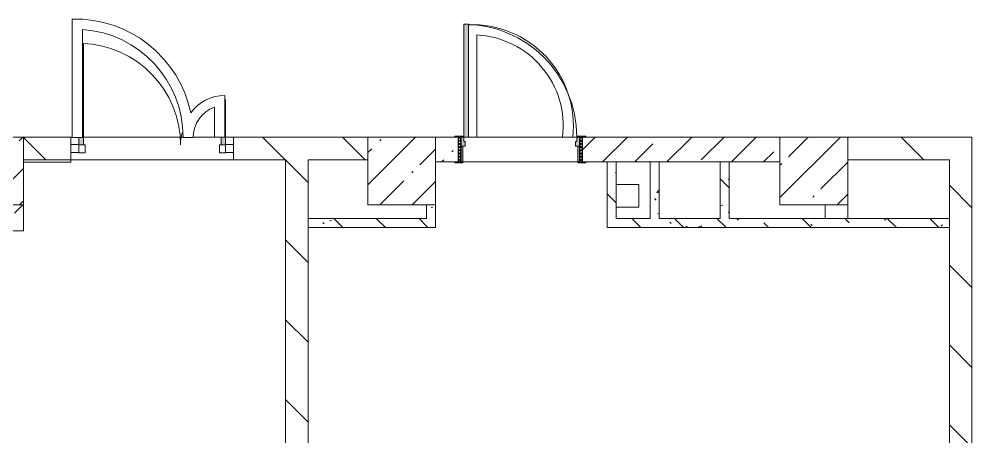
# Model space of a CAD drawing. Header units: millimetres. Extents: x 39815 to 261742, y -8553 to 29000.
# Drawn here: x 157202 to 165642, y 5245 to 8945 of the extents above; entities that cross this region are included whole.
import ezdxf

# ---------------------------------------------------------------- set-up
doc = ezdxf.new("R2010")
doc.units = ezdxf.units.MM
for name, color, linetype, lineweight, true_color in [('A-DETL-GENF-4', 7, 'Continuous', 5, 0xaaaaaa), ('A-DOOR-2', 7, 'Continuous', 5, 0xaaaaaa), ('A-DOOR-3', 7, 'Continuous', 5, 0xe2e2e2), ('A-DOOR-FRAM-2', 7, 'Continuous', 5, 0xe2e2e2), ('A-DOOR-FRAM-3', 7, 'Continuous', 5, 0xaaaaaa), ('A-FLOR-1', 7, 'Continuous', 5, 0xaaaaaa), ('I-WALL-5', 7, 'Continuous', 5, 0x787878)]:
    doc.layers.add(name, color=color, linetype=linetype, lineweight=lineweight, true_color=true_color)
for name, color, linetype, lineweight in [('A-GLAZ-CWMG-2', 7, 'Continuous', 5), ('A-WALL-2', 7, 'Continuous', 9), ('I-WALL-3', 7, 'Continuous', 5), ('S-COLS', 7, 'Continuous', 5)]:
    doc.layers.add(name, color=color, linetype=linetype, lineweight=lineweight)
pattern_1 = [(135, (134731.94, 0), (-353.553, -353.553), [])]
pattern_2 = [(135, (134731.94, 0), (-377.171, -377.171), [533.4, -88.9, 17.78, -88.9]), (135, (134731.94, 376.94), (-377.171, -377.171), []), (50, (134731.94, 0), (637.6445, -55.787), [66.675, -733.425]), (355, (134731.94, 0), (-123.35, 668.699), [53.34, -586.74]), (100.451, (134785.1, -4.65), (514.299, 612.908), [56.665, -623.315]), (46.184, (134731.94, 177.8), (948.776, -147.15), [100.012, -1100.137]), (96.636, (134811, 165.5), (830.91, 865.997), [84.998, -934.973]), (351.184, (134731.9, 177.8), (830.918, 865.988), [80.01, -880.11]), (21, (134820.84, 133.35), (530.651, -357.928), [66.675, -733.425]), (326, (134820.84, 133.35), (216.308, 644.658), [53.34, -586.74]), (71.451, (134865.06, 103.5), (746.96, 286.724), [56.665, -623.315]), (37.5, (134731.94, 0), (10.8105, 295.9426), [16.764, -562.864, 16.764, -578.866, -588.962]), (37.5, (134731.94, 0), (10.8105, 295.9426), [-1175.258, 16.764, -572.198]), (7.5, (134731.94, 0), (233.869, 350.6318), [16.764, -322.834, 16.764, -549.529, -224.472]), (7.5, (134731.94, 0), (233.869, 350.6318), [-905.891, 16.764, -207.708]), (327.5, (134533.7, 0), (474.5678, -20.0513), [16.764, -205.486, 16.764, -676.656, -920.115]), (327.5, (134533.7, 0), (474.5678, -20.0513), [-915.67, 16.764, -903.351]), (317.5, (134444.8, 0), (518.452, 88.9934), [16.764, -272.161, 16.764, -443.738, -653.415]), (317.5, (134444.8, 0), (518.452, 88.9934), [-749.427, 16.764, -636.651])]

# ---------------------------------------------------------------- blocks, each defined once
blk = doc.blocks.new('BSC_Колонна _Прямоугольная - 600х600-23286269-Общий план 2 этажа с размещением фрагментов 2_8-2_11')
at = {"layer": 'S-COLS'}
h = blk.add_hatch(dxfattribs=at)
h.set_pattern_fill('FP_42', color=256, style=0, pattern_type=2)
h.set_pattern_definition([(45, (-29509.74, -7600), (-285.123, 285.123), []), (45, (-29224.6, -7600), (-285.123, 285.123), [504.031, -100.806, 16.764, -84.042])])
h.paths.add_polyline_path([(-300, -300), (300, -300), (300, 300), (-300, 300)])
for p, q in [((300, 300), (-300, 300)), ((-300, 300), (-300, -300)), ((300, -300), (300, 300)), ((-300, -300), (300, -300))]:
    blk.add_line(p, q, dxfattribs=at)
blk = doc.blocks.new('BSC_Колонна _Прямоугольная - 600х600-V113-Общий план 2 этажа с размещением фрагментов 2_8-2_11')
at = {"layer": 'S-COLS'}
h = blk.add_hatch(dxfattribs=at)
h.set_pattern_fill('FP_65', color=256, style=0, pattern_type=2)
h.set_pattern_definition([(45, (-25860, -7600), (-285.123, 285.123), []), (45, (-25574.88, -7600), (-285.123, 285.123), [504.031, -100.806, 16.764, -84.042])])
h.paths.add_polyline_path([(-300, -300), (300, -300), (300, 300), (-300, 300)])
for p, q in [((300, 300), (-300, 300)), ((-300, 300), (-300, -300)), ((300, -300), (300, 300)), ((-300, -300), (300, -300))]:
    blk.add_line(p, q, dxfattribs=at)
blk = doc.blocks.new('110_Дверь_СКБ_1Ст_Внутренняя1 - Д-4к_п__1100x2100h_Артистические EI30-V187-Общий план 2 этажа с размещением фрагментов 2_8-2_11')
at = {"layer": 'A-DOOR-2'}
h = blk.add_hatch(dxfattribs=at)
h.set_pattern_fill('FP_95', color=256, style=0, pattern_type=2)
h.set_pattern_definition([(135, (1751.41, 174.685), (-14.14214, -14.14214), []), (225, (1751.41, 174.685), (14.14214, -14.14214), [])])
h.paths.add_polyline_path([(562.5, -110), (562.5, 110), (537.5, 110), (537.5, -110)])
at = {"layer": 'A-DOOR-3'}
h = blk.add_hatch(color=256, dxfattribs=at)
h.paths.add_polyline_path([(537.5, 30), (537.5, 110), (512.5, 110), (512.5, 70), (502.5, 70), (502.5, 30)])
h.paths.add_polyline_path([(-477.5, 30), (-477.5, 70), (-487.5, 70), (-487.5, 110), (-512.5, 110), (-512.5, 30)])
at = {"layer": 'A-DOOR-FRAM-2'}
for points in [[(-447.5, 110), (-447.5, 1110), (-487.5, 1110), (-487.5, 110)], [(-497.5, 110), (-497.5, 118), (-567.5, 118), (-567.5, 110)], [(592.5, 110), (592.5, 118), (522.5, 118), (522.5, 110)], [(-497.5, -110), (-497.5, 30), (-512.5, 30), (-512.5, -110)], [(537.5, -110), (537.5, 30), (522.5, 30), (522.5, -110)], [(-497.5, -118), (-497.5, -110), (-567.5, -110), (-567.5, -118)], [(592.5, -118), (592.5, -110), (522.5, -110), (522.5, -118)]]:
    blk.add_hatch(color=256, dxfattribs=at).paths.add_polyline_path(points)
at = {"layer": 'A-DOOR-FRAM-3'}
h = blk.add_hatch(dxfattribs=at)
h.set_pattern_fill('FP_96', color=256, style=0, pattern_type=2)
h.set_pattern_definition([(45, (-371.384, 174.685), (-14.1421, 14.1421), []), (135, (-371.384, 174.685), (-14.1421, -14.1421), [])])
h.paths.add_polyline_path([(-512.5, -110), (-512.5, 110), (-537.5, 110), (-537.5, -110)])
at = {"layer": 'A-DOOR-2'}
for p, q in [((-487.5, 1110), (-487.5, 110)), ((-447.5, 1110), (-487.5, 1110)), ((-447.5, 110), (-447.5, 1110)), ((-487.5, 110), (-447.5, 110))]:
    blk.add_line(p, q, dxfattribs=at)
blk.add_arc((-487.5, 110), 1000, 360, 90, dxfattribs=at)
at = {"layer": 'A-DOOR-FRAM-3'}
for p, q in [((-497.5, 118), (-567.5, 118)), ((-567.5, 118), (-567.5, 110)), ((-567.5, 110), (-497.5, 110)), ((-512.5, 110), (-537.5, 110)), ((-537.5, 110), (-537.5, -110)), ((-487.5, 110), (-512.5, 110)), ((-512.5, 110), (-512.5, 30)), ((-512.5, -110), (-512.5, 110)), ((-497.5, 110), (-512.5, 110)), ((-512.5, 110), (-512.5, 109)), ((-512.5, 109), (-497.5, 109)), ((-497.5, 110), (-497.5, 118)), ((-497.5, 109), (-497.5, 110)), ((-487.5, 70), (-487.5, 110)), ((512.5, 110), (512.5, 70)), ((537.5, 110), (512.5, 110)), ((592.5, 118), (522.5, 118)), ((522.5, 118), (522.5, 110)), ((537.5, 110), (522.5, 110)), ((522.5, 110), (522.5, 109)), ((522.5, 110), (592.5, 110)), ((522.5, 109), (537.5, 109)), ((537.5, 30), (537.5, 110)), ((562.5, 110), (537.5, 110)), ((537.5, 110), (537.5, -110)), ((537.5, 109), (537.5, 110)), ((562.5, -110), (562.5, 110)), ((592.5, 110), (592.5, 118)), ((-512.5, 30), (-477.5, 30)), ((-497.5, 30), (-512.5, 30)), ((-512.5, 30), (-512.5, -110)), ((-497.5, -110), (-497.5, 30)), ((-477.5, 70), (-487.5, 70)), ((-477.5, 30), (-477.5, 70)), ((512.5, 70), (502.5, 70)), ((502.5, 70), (502.5, 30)), ((502.5, 30), (537.5, 30)), ((537.5, 30), (522.5, 30)), ((522.5, 30), (522.5, -110)), ((537.5, -110), (537.5, 30)), ((-497.5, -110), (-567.5, -110)), ((-567.5, -110), (-567.5, -118)), ((-567.5, -118), (-497.5, -118)), ((-537.5, -110), (-512.5, -110)), ((-512.5, -110), (-497.5, -110)), ((-497.5, -118), (-497.5, -110)), ((522.5, -110), (537.5, -110)), ((592.5, -110), (522.5, -110)), ((522.5, -110), (522.5, -118)), ((522.5, -118), (592.5, -118)), ((537.5, -110), (562.5, -110)), ((592.5, -118), (592.5, -110))]:
    blk.add_line(p, q, dxfattribs=at)
blk = doc.blocks.new('BSC_Колонна _Прямоугольная - 600х600-V217-Общий план 2 этажа с размещением фрагментов 2_8-2_11')
at = {"layer": 'S-COLS'}
h = blk.add_hatch(dxfattribs=at)
h.set_pattern_fill('FP_156', color=256, style=0, pattern_type=2)
h.set_pattern_definition([(45, (-22210, -7600), (-285.123, 285.123), []), (45, (-21924.88, -7600), (-285.123, 285.123), [504.031, -100.806, 16.764, -84.042])])
h.paths.add_polyline_path([(-300, -300), (300, -300), (300, 300), (-300, 300)])
for p, q in [((300, 300), (-300, 300)), ((-300, 300), (-300, -300)), ((300, -300), (300, 300)), ((-300, -300), (300, -300))]:
    blk.add_line(p, q, dxfattribs=at)
blk = doc.blocks.new('Прямоугольный импост - 50 x 70 мм-31927764-Общий план 2 этажа с размещением фрагментов 2_8-2_11')
at = {"layer": 'A-GLAZ-CWMG-2'}
for p, q in [((-70, 35), (0, 35)), ((-70, -35), (-70, 35)), ((0, 35), (0, -35)), ((0, -35), (-70, -35))]:
    blk.add_line(p, q, dxfattribs=at)
blk = doc.blocks.new('Дверь_Витражная_остекление_ - ДВН_ДАО_Главный вход_1200 в свету Д-22 _п_-V341-Общий план 2 этажа с размещением фрагментов 2_8-2_11')
at = {"layer": 'A-DOOR-3'}
for points in [[(-619.1, 30), (-610, 30), (-610, 930), (-619.1, 930), (-619.1, 97), (-650, 97), (-650, 30)], [(642, 30), (650, 35), (650, 430), (642, 430), (642, 100), (610, 100), (610, 30)]]:
    blk.add_hatch(color=256, dxfattribs=at).paths.add_polyline_path(points)
at = {"layer": 'A-DETL-GENF-4'}
for p, q in [((-610, 930), (-619.1, 930)), ((-610, 30), (-610, 930)), ((650, 430), (642, 430)), ((650, 35), (650, 430)), ((-650, 97), (-650, 35)), ((610, 100), (610, 30)), ((-650, 30), (-610, 30)), ((-595, 30), (-650, 30)), ((-595, -40), (-595, 30)), ((595, -40), (595, 30)), ((595, 30), (650, 30)), ((610, 30), (650, 30)), ((-650, -40), (-595, -40)), ((650, -40), (595, -40))]:
    blk.add_line(p, q, dxfattribs=at)
at = {"layer": 'A-DOOR-2'}
for p, q in [((650, 430), (650, 35)), ((-650, 97), (-650, 35))]:
    blk.add_line(p, q, dxfattribs=at)
for centre, radius, start, end in [((-650, 30), 900, 360, 87.99852), ((650, 30), 400, 90, 91.17591), ((650, 30), 400, 164.45988, 180)]:
    blk.add_arc(centre, radius, start, end, dxfattribs=at)
blk = doc.blocks.new('Прямоугольный импост - 50 x 70 мм-31701779-Общий план 2 этажа с размещением фрагментов 2_8-2_11')
at = {"layer": 'A-GLAZ-CWMG-2'}
for p, q in [((0, 35), (-70, 35)), ((-70, 35), (-70, -35)), ((0, -35), (0, 35)), ((-70, -35), (0, -35))]:
    blk.add_line(p, q, dxfattribs=at)

msp = doc.modelspace()

# ---------------------------------------------------------------- hatches: boundary and pattern name
at = {"layer": 'I-WALL-3'}
h = msp.add_hatch(dxfattribs=at)
h.set_pattern_fill('FP_72', color=256, style=0, pattern_type=2)
h.set_pattern_definition(pattern_1)
h.paths.add_polyline_path([(159101.9, 7700), (160291.9, 7700), (160291.9, 7900), (159101.9, 7900)])
h.paths.add_polyline_path([(157661.9, 7700), (157661.9, 7900), (157241.9, 7900), (157241.9, 7700), (157551.6, 7700)])
h = msp.add_hatch(dxfattribs=at)
h.set_pattern_fill('FP_69', color=256, style=0, pattern_type=2)
h.set_pattern_definition([(45, (134731.94, 0), (-285.123, 285.123), []), (45, (135017.06, 0), (-285.123, 285.123), [504.031, -100.806, 16.764, -84.042])])
h.paths.add_polyline_path([(161061.9, 7680), (161091.9, 7680), (161091.9, 7900), (160891.9, 7900), (160891.9, 7680)])
h.paths.add_polyline_path([(163941.7, 7680), (163941.7, 7900), (162191.9, 7900), (162191.9, 7680), (163093.7, 7680)])
h = msp.add_hatch(dxfattribs=at)
h.set_pattern_fill('FP_72', color=256, style=0, pattern_type=2)
h.set_pattern_definition(pattern_1)
h.paths.add_polyline_path([(165441.9, 7700), (165641.9, 7700), (165641.9, 7900), (164541.7, 7900), (164541.7, 7700)])
h = msp.add_hatch(dxfattribs=at)
h.set_pattern_fill('FP_72', color=256, style=0, pattern_type=2)
h.set_pattern_definition(pattern_1)
h.paths.add_polyline_path([(159761.9, 100), (159761.9, 7700), (159561.9, 7700), (159561.9, 100)])
h = msp.add_hatch(dxfattribs=at)
h.set_pattern_fill('FP_72', color=256, style=0, pattern_type=2)
h.set_pattern_definition(pattern_1)
h.paths.add_polyline_path([(165441.9, 100), (165641.9, 100), (165641.9, 7700), (165441.9, 7700), (165441.9, 155.9)])
h = msp.add_hatch(dxfattribs=at)
h.set_pattern_fill('FP_73', color=256, style=0, pattern_type=2)
h.set_pattern_definition([(45, (134731.94, 0), (-176.7767, 176.7767), [])])
h.paths.add_polyline_path([(157241.9, 7070), (157241.9, 7300), (157161.9, 7300), (157161.9, 7070)])
at = {"layer": 'I-WALL-5'}
h = msp.add_hatch(dxfattribs=at)
h.set_pattern_fill('FP_78', color=256, style=0, pattern_type=2)
h.set_pattern_definition(pattern_2)
h.paths.add_polyline_path([(162491.9, 7100), (162491.9, 7680), (162411.9, 7680), (162411.9, 7100)])
h = msp.add_hatch(dxfattribs=at)
h.set_pattern_fill('FP_78', color=256, style=0, pattern_type=2)
h.set_pattern_definition(pattern_2)
h.paths.add_polyline_path([(162871.9, 7180), (162871.9, 7680), (162791.9, 7680), (162791.9, 7180)])
h = msp.add_hatch(dxfattribs=at)
h.set_pattern_fill('FP_78', color=256, style=0, pattern_type=2)
h.set_pattern_definition(pattern_2)
h.paths.add_polyline_path([(163491.7, 7180), (163491.7, 7680), (163411.7, 7680), (163411.7, 7180)])
h = msp.add_hatch(dxfattribs=at)
h.set_pattern_fill('FP_78', color=256, style=0, pattern_type=2)
h.set_pattern_definition(pattern_2)
h.paths.add_polyline_path([(160891.9, 7100), (160891.9, 7300), (160811.9, 7300), (160811.9, 7100)])
h = msp.add_hatch(dxfattribs=at)
h.set_pattern_fill('FP_78', color=256, style=0, pattern_type=2)
h.set_pattern_definition(pattern_2)
h.paths.add_polyline_path([(160811.9, 7100), (160811.9, 7180), (159761.9, 7180), (159761.9, 7100), (159768.4, 7100)])
h = msp.add_hatch(dxfattribs=at)
h.set_pattern_fill('FP_78', color=256, style=0, pattern_type=2)
h.set_pattern_definition(pattern_2)
h.paths.add_polyline_path([(164202.1, 7100), (165441.9, 7100), (165441.9, 7180), (162491.9, 7180), (162491.9, 7100)])

# ---------------------------------------------------------------- linework, layer by layer
at = {"layer": 'A-FLOR-1'}
for p, q in [((157672.9, 8944.6), (157672.9, 7897)), ((157762.9, 7897), (157762.9, 8852.9)), ((161256.9, 7900), (161256.9, 8804)), ((159023.9, 7900), (159023.9, 8269)), ((158933.9, 8164.1), (158933.9, 7900)), ((157673.1, 7900), (157661.9, 7900)), ((157672.9, 7897), (157762.9, 7897)), ((158654.9, 7897), (158745, 7897)), ((158745.2, 7900), (159101.9, 7900)), ((162141.9, 7900), (161181.9, 7900)), ((157661.9, 7700), (157661.9, 7679)), ((157661.9, 7679), (157241.9, 7679)), ((162491.9, 7480), (162691.7, 7480)), ((162691.7, 7480), (162691.7, 7280)), ((162691.7, 7280), (162491.9, 7280))]:
    msp.add_line(p, q, dxfattribs=at)
for centre, radius, start, end in [((157699.9, 7900), 1045, 11.78406, 91.48467), ((161216.9, 8000), 895, 353.58484, 92.24174), ((157699.9, 7900), 955, 359.82001, 86.22206), ((161216.9, 8000), 805, 352.86408, 87.15183), ((159023.9, 7900), 369, 90, 144.66492), ((159023.9, 7900), 279, 108.81906, 180.6161)]:
    msp.add_arc(centre, radius, start, end, dxfattribs=at)
at = {"layer": 'A-WALL-2'}
for p, q in [((162491.9, 7680), (162411.9, 7680)), ((162871.9, 7680), (162791.9, 7680)), ((159761.9, 7180), (159761.9, 7100)), ((164341.7, 7180), (164541.7, 7180))]:
    msp.add_line(p, q, dxfattribs=at)
at = {"layer": 'I-WALL-3'}
for p, q in [((157661.9, 7900), (157241.9, 7900)), ((157661.9, 7700), (157661.9, 7900)), ((157762.9, 7900), (158654.8, 7900)), ((160291.9, 7900), (159101.9, 7900)), ((159101.9, 7900), (159101.9, 7700)), ((161061.9, 7900), (160891.9, 7900)), ((163941.7, 7900), (162221.9, 7900)), ((165641.9, 7900), (164541.7, 7900)), ((165641.9, 100), (165641.9, 7900)), ((159561.9, 7700), (157241.9, 7700)), ((159561.9, 7700), (159561.9, 100)), ((159761.9, 7180), (159761.9, 7700)), ((159761.9, 7700), (160291.9, 7700)), ((164541.7, 7700), (165441.9, 7700)), ((165441.9, 7700), (165441.9, 100)), ((160891.9, 7680), (161061.9, 7680)), ((162151.9, 7680), (161131.9, 7680)), ((162221.9, 7680), (162411.9, 7680)), ((162411.9, 7680), (162411.9, 7100)), ((162491.9, 7680), (162791.9, 7680)), ((162491.9, 7180), (162491.9, 7680)), ((162791.9, 7680), (162791.9, 7180)), ((162871.9, 7680), (163941.7, 7680)), ((162871.9, 7180), (162871.9, 7680)), ((163411.7, 7680), (163411.7, 7180)), ((163491.7, 7180), (163491.7, 7680)), ((157241.9, 7070), (157241.9, 7300)), ((160811.9, 7300), (160811.9, 7180)), ((160891.9, 7100), (160891.9, 7300)), ((164341.7, 7300), (164341.7, 7180)), ((164541.7, 7180), (164541.7, 7300)), ((160811.9, 7180), (159761.9, 7180)), ((162791.9, 7180), (162491.9, 7180)), ((163411.7, 7180), (162871.9, 7180)), ((164341.7, 7180), (163491.7, 7180)), ((165441.9, 7180), (164541.7, 7180)), ((159761.9, 100), (159761.9, 7100)), ((159761.9, 7100), (160891.9, 7100)), ((162411.9, 7100), (165441.9, 7100)), ((155611.9, 7070), (157241.9, 7070))]:
    msp.add_line(p, q, dxfattribs=at)

# ---------------------------------------------------------------- block references
at = {"layer": 'A-DOOR-2'}
for name, p in [('110_Дверь_СКБ_1Ст_Внутренняя1 - Д-4к_п__1100x2100h_Артистические EI30-V187-Общий план 2 этажа с размещением фрагментов 2_8-2_11', (161629.4, 7790)), ('Дверь_Витражная_остекление_ - ДВН_ДАО_Главный вход_1200 в свету Д-22 _п_-V341-Общий план 2 этажа с размещением фрагментов 2_8-2_11', (158381.9, 7800))]:
    msp.add_blockref(name, p, dxfattribs=at)
at = {"layer": 'A-GLAZ-CWMG-2', "rotation": 180}
msp.add_blockref('Прямоугольный импост - 50 x 70 мм-31701779-Общий план 2 этажа с размещением фрагментов 2_8-2_11', (157661.9, 7800), dxfattribs=at)
at = {"layer": 'A-GLAZ-CWMG-2', "extrusion": (0, 0, -1), "rotation": 180}
msp.add_blockref('Прямоугольный импост - 50 x 70 мм-31927764-Общий план 2 этажа с размещением фрагментов 2_8-2_11', (-159101.9, 7800), dxfattribs=at)
at = {"layer": 'S-COLS'}
for name, p in [('BSC_Колонна _Прямоугольная - 600х600-V217-Общий план 2 этажа с размещением фрагментов 2_8-2_11', (156941.9, 7600)), ('BSC_Колонна _Прямоугольная - 600х600-V113-Общий план 2 этажа с размещением фрагментов 2_8-2_11', (160591.9, 7600)), ('BSC_Колонна _Прямоугольная - 600х600-23286269-Общий план 2 этажа с размещением фрагментов 2_8-2_11', (164241.7, 7600))]:
    msp.add_blockref(name, p, dxfattribs=at)

doc.saveas('drawing.dxf')
